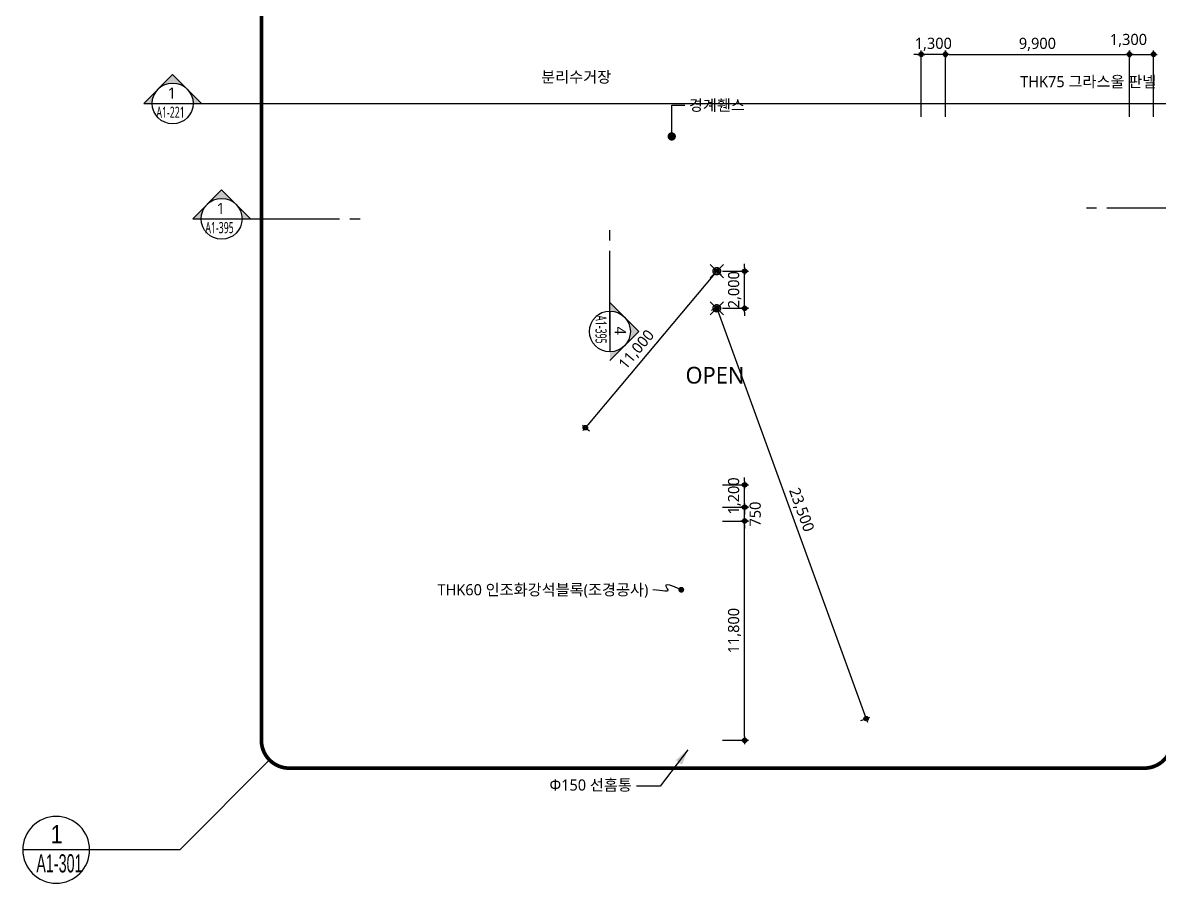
# Model space of a CAD drawing. Header units: millimetres. Extents: x 45782458 to 46215946, y 191740 to 1509539.
# Drawn here: x 45833932 to 45895079, y 957655 to 1003971 of the extents above; entities that cross this region are included whole.
import ezdxf
from ezdxf.enums import TextEntityAlignment as Align

# ---------------------------------------------------------------- set-up
doc = ezdxf.new("R2010")
doc.units = ezdxf.units.MM
doc.header["$LTSCALE"] = 1000
doc.header["$MEASUREMENT"] = 0
doc.header["$PDSIZE"] = -10
doc.linetypes.add('HID', pattern=[2.5, 1.5, -1])
doc.linetypes.add('SYM$0$DASHDOT', pattern=[1, 0.5, -0.25, 0, -0.25])
doc.layers.get('0').update_dxf_attribs({"linetype": 'CONTINUOUS'})
doc.layers.get('Defpoints').update_dxf_attribs({"color": 171, "linetype": 'CONTINUOUS'})
for name, color, linetype in [('DIM', 7, 'CONTINUOUS'), ('LED', 7, 'CONTINUOUS'), ('NDIM', 7, 'CONTINUOUS'), ('SYM', 7, 'CONTINUOUS'), ('SYM(STAIR)', 251, 'CONTINUOUS'), ('TEXT(MIN)', 7, 'CONTINUOUS'), ('TEXT(노트)', 7, 'CONTINUOUS'), ('TEXT(실명)', 3, 'CONTINUOUS'), ('구간정리', 6, 'CONTINUOUS'), ('구간정리-TEXT', 3, 'CONTINUOUS')]:
    doc.layers.add(name, color=color, linetype=linetype)
doc.styles.add('CGS', font='cgse', dxfattribs={"bigfont": 'cgs'})
doc.styles.add('SYM$0$ARIAL', font='arial.ttf')
doc.styles.add('SYM$0$돋움', font='', dxfattribs={"width": 0.9})
doc.styles.add('TE', font='malgun_0.ttf')
doc.styles.add('궁서체', font='')
doc.styles.add('나눔바른고딕', font='NanumBarunGothic.ttf')
doc.styles.get('SYM$0$돋움').set_extended_font_data('Dotum')
doc.styles.get('궁서체').set_extended_font_data('GungsuhChe')
doc.dimstyles.new('BA', dxfattribs={"dimscale": 500, "dimtxt": 3, "dimasz": 1, "dimexe": 1, "dimexo": 5, "dimgap": 0.9, "dimtad": 1, "dimdec": 0, "dimdsep": 46, "dimlunit": 6, "dimtxsty": 'TE', "dimblk": 'DDD', "dimcen": 2.5, "dimclrd": 256, "dimclre": 256, "dimclrt": 3, "dimazin": 2, "dimtfac": 1, "dimtdec": 0, "dimtix": 1, "dimtmove": 2, "dimatfit": 3, "dimldrblk": 'DDD', "dimfxl": 1, "dimtolj": 1, "dimtzin": 0, "dimarcsym": 2})
doc.dimstyles.new('CPDIM1', dxfattribs={"dimtxt": 3, "dimasz": 2.5, "dimexe": 1.25, "dimexo": 5, "dimgap": 1.5, "dimtad": 1, "dimdec": 0, "dimzin": 1, "dimdsep": 46, "dimlunit": 6, "dimtxsty": '궁서체', "dimblk1": 'Z_DOT', "dimblk2": 'Z_DOT', "dimsah": 1, "dimcen": 2.5, "dimadec": 0, "dimazin": 0, "dimtfac": 1, "dimtdec": 0, "dimtix": 1, "dimtmove": 2, "dimatfit": 3, "dimldrblk": 'Z_DOT', "dimfxl": 1, "dimtolj": 1, "dimtzin": 1, "dimarcsym": 0})

# ---------------------------------------------------------------- blocks, each defined once
blk = doc.blocks.new('A$C3FE61B3A')
at = {"layer": 'SYM(STAIR)', "color": 2, "linetype": 'HID'}
for points in [[(0, 707), (707, 0)], [(0, 0), (707, 707)]]:
    blk.add_lwpolyline(points, dxfattribs=at)
blk.add_circle((354, 354), 200, dxfattribs=at)
blk = doc.blocks.new('DDD')
at = {"layer": 'DIM', "color": 0}
for p, q in [((-1, 0), (1, 0)), ((0, -1), (0, 1))]:
    blk.add_line(p, q, dxfattribs=at)
for radius in [0.6, 0.3]:
    blk.add_circle((0, 0), radius, dxfattribs=at)
blk = doc.blocks.new('*D1096')
at = {"layer": 'Defpoints', "color": 0, "ltscale": 0.4, "transparency": 16777216}
for p in [(45871272, 990601), (45864202, 982175), (45864202, 982175)]:
    blk.add_point(p, dxfattribs=at)
at = {"layer": 'NDIM', "lineweight": -2, "ltscale": 0.4, "transparency": 16777216}
for p, q in [((45871144, 990448), (45864330, 982328)), ((45871502, 990409), (45871426, 990473)), ((45864431, 981982), (45864355, 982046))]:
    blk.add_line(p, q, dxfattribs=at)
at = {"layer": 'NDIM', "lineweight": -2, "ltscale": 0.4, "transparency": 16777216, "xscale": 200, "yscale": 200, "zscale": 200}
for p, rotation in [((45871272, 990601), 49.9999881946118), ((45864202, 982175), 229.9999881946118)]:
    blk.add_blockref('DDD', p, dxfattribs=dict(at, rotation=rotation))
at = {"layer": 'NDIM', "color": 3, "ltscale": 0.4, "transparency": 16777216, "insert": (45866975, 986359), "char_height": 600, "attachment_point": 5, "rotation": 49.99999, "style": 'TE'}
blk.add_mtext('\\A1;11,000', dxfattribs=at)
blk = doc.blocks.new('*D1097')
at = {"layer": 'Defpoints', "color": 0, "ltscale": 0.4, "transparency": 16777216}
for p in [(45871272, 990601), (45872772, 990601), (45871272, 988601)]:
    blk.add_point(p, dxfattribs=at)
at = {"layer": 'NDIM', "lineweight": -2, "ltscale": 0.4, "transparency": 16777216}
for p, q in [((45871572, 990601), (45872972, 990601)), ((45872772, 990801), (45872772, 991001)), ((45872772, 988601), (45872772, 990601)), ((45871572, 988601), (45872972, 988601)), ((45872772, 988401), (45872772, 988201))]:
    blk.add_line(p, q, dxfattribs=at)
at = {"layer": 'NDIM', "lineweight": -2, "ltscale": 0.4, "transparency": 16777216, "xscale": 200, "yscale": 200, "zscale": 200}
for p, rotation in [((45872772, 990601), 270), ((45872772, 988601), 90)]:
    blk.add_blockref('DDD', p, dxfattribs=dict(at, rotation=rotation))
at = {"layer": 'NDIM', "color": 3, "ltscale": 0.4, "transparency": 16777216, "insert": (45872232, 989601), "char_height": 600, "attachment_point": 5, "rotation": 90, "style": 'TE'}
blk.add_mtext('\\A1;2,000', dxfattribs=at)
blk = doc.blocks.new('*D1098')
at = {"layer": 'Defpoints', "color": 0, "ltscale": 0.4, "transparency": 16777216}
for p in [(45871272, 979101), (45872772, 979101), (45871272, 977901)]:
    blk.add_point(p, dxfattribs=at)
at = {"layer": 'NDIM', "lineweight": -2, "ltscale": 0.4, "transparency": 16777216}
for p, q in [((45871572, 979101), (45872972, 979101)), ((45872772, 979301), (45872772, 979501)), ((45872772, 977901), (45872772, 979101)), ((45871572, 977901), (45872972, 977901)), ((45872772, 977701), (45872772, 977501))]:
    blk.add_line(p, q, dxfattribs=at)
at = {"layer": 'NDIM', "lineweight": -2, "ltscale": 0.4, "transparency": 16777216, "xscale": 200, "yscale": 200, "zscale": 200}
for p, rotation in [((45872772, 979101), 270), ((45872772, 977901), 90)]:
    blk.add_blockref('DDD', p, dxfattribs=dict(at, rotation=rotation))
at = {"layer": 'NDIM', "color": 3, "ltscale": 0.4, "transparency": 16777216, "insert": (45872230, 978501), "char_height": 600, "attachment_point": 5, "rotation": 90, "style": 'TE'}
blk.add_mtext('\\A1;1,200', dxfattribs=at)
blk = doc.blocks.new('*D1099')
at = {"layer": 'Defpoints', "color": 0, "ltscale": 0.4, "transparency": 16777216}
for p in [(45871272, 977901), (45872772, 977901), (45871272, 977151)]:
    blk.add_point(p, dxfattribs=at)
at = {"layer": 'NDIM', "lineweight": -2, "ltscale": 0.4, "transparency": 16777216}
for p, q in [((45871572, 977901), (45872972, 977901)), ((45872772, 978101), (45872772, 978301)), ((45872772, 977151), (45872772, 977901)), ((45871572, 977151), (45872972, 977151)), ((45872772, 976951), (45872772, 976751))]:
    blk.add_line(p, q, dxfattribs=at)
at = {"layer": 'NDIM', "lineweight": -2, "ltscale": 0.4, "transparency": 16777216, "xscale": 200, "yscale": 200, "zscale": 200}
for p, rotation in [((45872772, 977901), 270), ((45872772, 977151), 90)]:
    blk.add_blockref('DDD', p, dxfattribs=dict(at, rotation=rotation))
at = {"layer": 'NDIM', "color": 3, "ltscale": 0.4, "transparency": 16777216, "insert": (45873341, 977526), "char_height": 600, "attachment_point": 5, "rotation": 90, "style": 'TE'}
blk.add_mtext('\\A1;750', dxfattribs=at)
blk = doc.blocks.new('*D1100')
at = {"layer": 'Defpoints', "color": 0, "ltscale": 0.4, "transparency": 16777216}
for p in [(45871272, 977151), (45872772, 977151), (45871272, 965351)]:
    blk.add_point(p, dxfattribs=at)
at = {"layer": 'NDIM', "lineweight": -2, "ltscale": 0.4, "transparency": 16777216}
for p, q in [((45871572, 977151), (45872972, 977151)), ((45872772, 965551), (45872772, 976951)), ((45871572, 965351), (45872972, 965351))]:
    blk.add_line(p, q, dxfattribs=at)
at = {"layer": 'NDIM', "lineweight": -2, "ltscale": 0.4, "transparency": 16777216, "xscale": 200, "yscale": 200, "zscale": 200}
for p, rotation in [((45872772, 977151), 90), ((45872772, 965351), 270)]:
    blk.add_blockref('DDD', p, dxfattribs=dict(at, rotation=rotation))
at = {"layer": 'NDIM', "color": 3, "ltscale": 0.4, "transparency": 16777216, "insert": (45872230, 971251), "char_height": 600, "attachment_point": 5, "rotation": 90, "style": 'TE'}
blk.add_mtext('\\A1;11,800', dxfattribs=at)
blk = doc.blocks.new('Z_DOT')
at = {"layer": 'DIM', "color": 0}
for p, q in [((-1, 0), (1, 0)), ((0, -1), (0, 1))]:
    blk.add_line(p, q, dxfattribs=at)
for radius in [0.5, 0.25]:
    blk.add_circle((0, 0), radius, dxfattribs=at)
blk = doc.blocks.new('*D1101')
at = {"layer": 'Defpoints', "color": 0, "ltscale": 0.4, "transparency": 16777216}
for p in [(45893472, 1002268), (45883572, 998601), (45893472, 998601)]:
    blk.add_point(p, dxfattribs=at)
at = {"layer": 'NDIM', "lineweight": -2, "ltscale": 0.4, "transparency": 16777216}
for p, q in [((45883572, 998901), (45883572, 1002468)), ((45883772, 1002268), (45893272, 1002268)), ((45893472, 998901), (45893472, 1002468))]:
    blk.add_line(p, q, dxfattribs=at)
at = {"layer": 'NDIM', "lineweight": -2, "ltscale": 0.4, "transparency": 16777216, "xscale": 200, "yscale": 200, "zscale": 200, "rotation": 180}
blk.add_blockref('DDD', (45883572, 1002268), dxfattribs=at)
at = {"layer": 'NDIM', "lineweight": -2, "ltscale": 0.4, "transparency": 16777216, "xscale": 200, "yscale": 200, "zscale": 200}
blk.add_blockref('DDD', (45893472, 1002268), dxfattribs=at)
at = {"layer": 'NDIM', "color": 3, "ltscale": 0.4, "transparency": 16777216, "insert": (45888522, 1002808), "char_height": 600, "attachment_point": 5, "style": 'TE'}
blk.add_mtext('\\A1;9,900', dxfattribs=at)
blk = doc.blocks.new('*D1102')
at = {"layer": 'Defpoints', "color": 0, "ltscale": 0.4, "transparency": 16777216}
for p in [(45882272, 1002268), (45882272, 998601), (45883572, 998601)]:
    blk.add_point(p, dxfattribs=at)
at = {"layer": 'NDIM', "lineweight": -2, "ltscale": 0.4, "transparency": 16777216}
for p, q in [((45882072, 1002268), (45881872, 1002268)), ((45882272, 998901), (45882272, 1002468)), ((45883572, 1002268), (45882272, 1002268)), ((45883572, 998901), (45883572, 1002468)), ((45883772, 1002268), (45883972, 1002268))]:
    blk.add_line(p, q, dxfattribs=at)
at = {"layer": 'NDIM', "lineweight": -2, "ltscale": 0.4, "transparency": 16777216, "xscale": 200, "yscale": 200, "zscale": 200}
blk.add_blockref('DDD', (45882272, 1002268), dxfattribs=at)
at = {"layer": 'NDIM', "lineweight": -2, "ltscale": 0.4, "transparency": 16777216, "xscale": 200, "yscale": 200, "zscale": 200, "rotation": 180}
blk.add_blockref('DDD', (45883572, 1002268), dxfattribs=at)
at = {"layer": 'NDIM', "color": 3, "ltscale": 0.4, "transparency": 16777216, "insert": (45882922, 1002809), "char_height": 600, "attachment_point": 5, "style": 'TE'}
blk.add_mtext('\\A1;1,300', dxfattribs=at)
blk = doc.blocks.new('*D1103')
at = {"layer": 'Defpoints', "color": 0, "ltscale": 0.4, "transparency": 16777216}
for p in [(45894772, 1002268), (45893472, 998601), (45894772, 998601)]:
    blk.add_point(p, dxfattribs=at)
at = {"layer": 'NDIM', "lineweight": -2, "ltscale": 0.4, "transparency": 16777216}
for p, q in [((45893472, 998901), (45893472, 1002468)), ((45893672, 1002268), (45894572, 1002268)), ((45894772, 998901), (45894772, 1002468))]:
    blk.add_line(p, q, dxfattribs=at)
at = {"layer": 'NDIM', "lineweight": -2, "ltscale": 0.4, "transparency": 16777216, "xscale": 200, "yscale": 200, "zscale": 200, "rotation": 180}
blk.add_blockref('DDD', (45893472, 1002268), dxfattribs=at)
at = {"layer": 'NDIM', "lineweight": -2, "ltscale": 0.4, "transparency": 16777216, "xscale": 200, "yscale": 200, "zscale": 200}
blk.add_blockref('DDD', (45894772, 1002268), dxfattribs=at)
at = {"layer": 'NDIM', "color": 3, "ltscale": 0.4, "transparency": 16777216, "insert": (45893422, 1003018), "char_height": 600, "attachment_point": 5, "style": 'TE'}
blk.add_mtext('\\A1;1,300', dxfattribs=at)
blk = doc.blocks.new('*D1104')
at = {"layer": 'Defpoints', "color": 0, "ltscale": 0.4, "transparency": 16777216}
for p in [(45871272, 988601), (45879310, 966519), (45879310, 966519)]:
    blk.add_point(p, dxfattribs=at)
at = {"layer": 'NDIM', "lineweight": -2, "ltscale": 0.4, "transparency": 16777216}
for p, q in [((45870990, 988499), (45871084, 988533)), ((45871341, 988413), (45879241, 966706)), ((45879028, 966416), (45879122, 966450))]:
    blk.add_line(p, q, dxfattribs=at)
at = {"layer": 'NDIM', "lineweight": -2, "ltscale": 0.4, "transparency": 16777216, "xscale": 200, "yscale": 200, "zscale": 200}
for p, rotation in [((45871272, 988601), 109.9999475570567), ((45879310, 966519), 289.9999475570568)]:
    blk.add_blockref('DDD', p, dxfattribs=dict(at, rotation=rotation))
at = {"layer": 'NDIM', "color": 3, "ltscale": 0.4, "transparency": 16777216, "insert": (45875799, 977745), "char_height": 600, "attachment_point": 5, "rotation": 289.99995, "style": 'TE'}
blk.add_mtext('\\A1;23,500', dxfattribs=at)
blk = doc.blocks.new('SYM$0$det-tar-wi')
at = {"layer": '구간정리', "ltscale": 0.2}
blk.add_line((0, 0), (11, 0), dxfattribs=at)
blk.add_circle((5.5, 0), 5.5, dxfattribs=at)
at = {"layer": '구간정리-TEXT', "color": 3, "style": 'SYM$0$ARIAL'}
blk.add_attdef('2', text='', height=3, dxfattribs=at).set_placement((5.5, 2.58), align=Align.MIDDLE_CENTER)
at = {"layer": '구간정리-TEXT', "color": 3, "style": 'SYM$0$ARIAL', "width": 0.6}
blk.add_attdef('A1.00', text='', height=3, dxfattribs=at).set_placement((5.57, -2.22), align=Align.MIDDLE_CENTER)

msp = doc.modelspace()

# ---------------------------------------------------------------- hatches: boundary and pattern name
at = {"layer": 'SYM'}
h = msp.add_hatch(color=256, dxfattribs=at)
h.paths.add_polyline_path([(45841998.8, 1001182), (45841221, 1000404.2, -0.4142136), (45842776.6, 1000404.2)])
h.paths.add_polyline_path([(45841221, 1000404.2), (45840443.1, 999626.3), (45840898.8, 999626.3, -0.1989124)])
h.paths.add_polyline_path([(45842776.6, 1000404.2, -0.1989124), (45843098.8, 999626.3), (45843554.4, 999626.3)])
h = msp.add_hatch(color=256, dxfattribs=at)
h.paths.add_polyline_path([(45844630.7, 994972.1), (45843852.9, 994194.3, -0.4142136), (45845408.5, 994194.3)])
h.paths.add_polyline_path([(45843852.9, 994194.3), (45843075, 993416.5), (45843530.7, 993416.5, -0.1989124)])
h.paths.add_polyline_path([(45845408.5, 994194.3, -0.1989124), (45845730.7, 993416.5), (45846186.3, 993416.5)])
h = msp.add_hatch(color=256, dxfattribs=at)
h.paths.add_polyline_path([(45867077.9, 987354.1), (45866300.1, 988131.9, -0.4142136), (45866300.1, 986576.3)])
h.paths.add_polyline_path([(45866300.1, 988131.9), (45865522.3, 988909.8), (45865522.3, 988454.1, -0.1989124)])
h.paths.add_polyline_path([(45866300.1, 986576.3, -0.1989124), (45865522.3, 986254.1), (45865522.3, 985798.5)])

# ---------------------------------------------------------------- linework, layer by layer
for p, q in [((45840898.8, 999626.3), (45843098.8, 999626.3)), ((45843530.7, 993416.5), (45845730.7, 993416.5)), ((45865522.3, 988454.1), (45865522.3, 986254.1))]:
    msp.add_line(p, q)
at = {"layer": 'Defpoints'}
msp.add_line((45853593.1, 999626.3), (45966972.3, 999626.3), dxfattribs=at)
at = {"layer": 'LED'}
for points in [[(45869363.2, 973453.5), (45868991.3, 973608.6), (45868744.7, 973692.2), (45868601.1, 973717.9), (45868537.9, 973699.1), (45868532.5, 973649.3), (45868562.4, 973581.9), (45868605.1, 973510.4), (45868638, 973448.4), (45868642.6, 973406.3), (45868615.6, 973383.5), (45868557.8, 973376.5), (45868469.9, 973381.7), (45868352.6, 973395.5), (45868206.7, 973414.4), (45868033, 973435), (45867832, 973453.5)], [(45869716.8, 964838.8), (45868234.4, 962886.1), (45866946.4, 962886.1)]]:
    msp.add_lwpolyline(points, dxfattribs=at)
at = {"layer": 'LED', "const_width": 156.2}
msp.add_lwpolyline([(45869363.2, 973531.6, 1), (45869363.2, 973375.4, 1)], format="xyb", close=True, dxfattribs=at)
at = {"layer": 'LED'}
msp.add_solid([(45869716.8, 964838.8), (45869063.3, 964281.3), (45869402.6, 964039.4)], dxfattribs=at)
at = {"layer": 'SYM'}
for p, q in [((45840443.1, 999626.3), (45841998.8, 1001182)), ((45843554.4, 999626.3), (45841998.8, 1001182)), ((45840443.1, 999626.3), (45840898.8, 999626.3)), ((45843098.8, 999626.3), (45853593.1, 999626.3)), ((45854143.1, 999626.3), (45854693.1, 999626.3)), ((45843075, 993416.5), (45844630.7, 994972.1)), ((45846186.3, 993416.5), (45844630.7, 994972.1)), ((45891708.5, 993995), (45891158.5, 993995)), ((45901446.9, 993995), (45892258.5, 993995)), ((45843075, 993416.5), (45843530.7, 993416.5)), ((45845730.7, 993416.5), (45850977.9, 993416.5)), ((45851527.9, 993416.5), (45852077.9, 993416.5)), ((45865522.3, 992248.9), (45865522.3, 992798.9)), ((45865522.3, 987152), (45865522.3, 991698.9)), ((45865522.3, 988907), (45867077.9, 987351.3)), ((45865522.3, 988019.6), (45865522.3, 987108.3)), ((45865522.3, 985798.5), (45867077.9, 987354.1))]:
    msp.add_line(p, q, dxfattribs=at)
for centre in [(45841998.8, 999626.3), (45844630.7, 993416.5), (45865522.3, 987354.1)]:
    msp.add_circle(centre, 1100, dxfattribs=at)
at = {"layer": '구간정리', "linetype": 'SYM$0$DASHDOT', "ltscale": 2, "const_width": 200}
msp.add_lwpolyline([(45894272.3, 963851.3), (45848272.3, 963851.3, -0.4142136), (45846772.3, 965351.3), (45846772.3, 1031401.3, -0.4142136), (45848272.3, 1032901.3), (45894272.3, 1032901.3, -0.4142136), (45895772.3, 1031401.3), (45895772.3, 965351.3, -0.4142136)], format="xyb", close=True, dxfattribs=at)
at = {"layer": '구간정리', "ltscale": 0.2}
msp.add_lwpolyline([(45847211.7, 964290.7), (45842375.9, 959454.9), (45837532.3, 959454.9)], dxfattribs=at)

# ---------------------------------------------------------------- block references
for p in [(45870918.7, 990247.8), (45870918.6, 988247.8)]:
    msp.add_blockref('A$C3FE61B3A', p)
at = {"layer": '구간정리'}
ref = msp.add_blockref('SYM$0$det-tar-wi', (45837532.3, 959454.9), dxfattribs=dict(at, xscale=-327.2727272727273, yscale=327.2727272727273, zscale=327.2727272727273))
ref.add_attrib('A1.00', 'A1-301', dxfattribs={"layer": '구간정리-TEXT', "color": 3, "height": 981.82, "style": 'SYM$0$돋움', "width": 0.6}).set_placement((45835906.9, 958727.3), align=Align.MIDDLE_CENTER)
ref.add_attrib('2', '1', dxfattribs={"layer": '구간정리-TEXT', "color": 3, "height": 981.8, "style": 'SYM$0$돋움', "width": 0.9}).set_placement((45835759.9, 960300.3), align=Align.MIDDLE_CENTER)

# ---------------------------------------------------------------- texts
at = {"layer": 'TEXT(MIN)', "style": '나눔바른고딕'}
msp.add_text('분리수거장', height=600, dxfattribs=at).set_placement((45863707.9, 1001051.7), align=Align.MIDDLE_CENTER)
for s, p in [('THK75 그라스울 판넬', (45894912.3, 1000801.2, 0.5)), ('Φ150 선홈통', (45866704.4, 962944.4))]:
    msp.add_text(s, height=600, dxfattribs=at).set_placement(p, align=Align.MIDDLE_RIGHT)
for s, p in [('경계휀스', (45869771.6, 999531.5)), ('THK60 인조화강석블록(조경공사)', (45856245.6, 973453.5))]:
    msp.add_text(s, height=600, dxfattribs=at).set_placement(p, align=Align.MIDDLE_LEFT)
at = {"layer": 'TEXT(노트)', "style": '나눔바른고딕'}
for p in [(45841733.5, 999883.5), (45844365.4, 993673.6)]:
    msp.add_text('1', height=600, dxfattribs=at).set_placement(p)
at = {"layer": 'TEXT(노트)', "style": '나눔바른고딕', "width": 0.6}
for s, p in [('A1-221', (45841125.8, 998853.1)), ('A1-395', (45843757.7, 992643.2))]:
    msp.add_text(s, height=600, dxfattribs=at).set_placement(p)
msp.add_text('A1-395', height=600, rotation=270, dxfattribs=at).set_placement((45864749.1, 988227.1))
at = {"layer": 'TEXT(노트)', "style": '나눔바른고딕'}
msp.add_text('4', height=600, rotation=270, dxfattribs=at).set_placement((45865779.5, 987619.4))
at = {"layer": 'TEXT(실명)', "style": '나눔바른고딕'}
msp.add_text('OPEN', height=900, dxfattribs=at).set_placement((45869590.9, 984550.2))

# ---------------------------------------------------------------- dimensions: what is measured, and where the dimension line sits
at = {"layer": 'NDIM', "ltscale": 0.4}
dim = msp.add_linear_dim(base=(45894772.3, 1002267.5), p1=(45893472.3, 998601.3), p2=(45894772.3, 998601.3), dimstyle='BA', override={"dimscale": 200, "dimexo": 1.5}, dxfattribs=at)
dim.commit()
dim.dimension.update_dxf_attribs({"geometry": '*D1103', "text_midpoint": (45893422.3, 1003017.5), "dimtype": 160})
for base, p2, picture, middle in [((45882272.3, 1002267.5), (45882272.3, 998601.3), '*D1102', (45882922.3, 1002809.5)), ((45893472.3, 1002267.5), (45893472.3, 998601.3), '*D1101', (45888522.3, 1002807.8))]:
    dim = msp.add_linear_dim(base=base, p1=(45883572.3, 998601.3), p2=p2, dimstyle='BA', override={"dimscale": 200, "dimexo": 1.5}, dxfattribs=at)
    dim.commit()
    dim.dimension.update_dxf_attribs({"geometry": picture, "text_midpoint": middle})
for base, p1, p2, angle, picture, middle, dimtype in [((45864201.6, 982174.9), (45871272.3, 990601.3), (45864201.6, 982174.9), 229.999988, '*D1096', (45866974.9, 986358.7), 161), ((45872772.3, 977901.3), (45871272.2, 977151.3), (45871272.3, 977901.3), 90, '*D1099', (45873340.5, 977526.3), 160)]:
    dim = msp.add_linear_dim(base=base, p1=p1, p2=p2, angle=angle, dimstyle='BA', override={"dimscale": 200, "dimexo": 1.5}, dxfattribs=at)
    dim.commit()
    dim.dimension.update_dxf_attribs({"geometry": picture, "text_midpoint": middle, "dimtype": dimtype})
for base, p1, p2, picture, middle in [((45872772.3, 990601.3), (45871272.2, 988601.4), (45871272.3, 990601.3), '*D1097', (45872232, 989601.4)), ((45872772.3, 979101.3), (45871272.3, 977901.3), (45871272.3, 979101.3), '*D1098', (45872230.4, 978501.3)), ((45872772.3, 977151.3), (45871271.8, 965351.3), (45871272.3, 977151.3), '*D1100', (45872230.3, 971251.3))]:
    dim = msp.add_linear_dim(base=base, p1=p1, p2=p2, angle=90, dimstyle='BA', override={"dimscale": 200, "dimexo": 1.5}, dxfattribs=at)
    dim.commit()
    dim.dimension.update_dxf_attribs({"geometry": picture, "text_midpoint": middle})
dim = msp.add_aligned_dim(p1=(45871272.1, 988601.4), p2=(45879309.6, 966518.5), distance=0, dimstyle='BA', override={"dimscale": 200, "dimexo": 1.5}, dxfattribs=at)
dim.commit()
dim.dimension.update_dxf_attribs({"geometry": '*D1104', "text_midpoint": (45875798.6, 977744.8)})

# ---------------------------------------------------------------- leaders
at = {"ltscale": 10000}
msp.add_leader([(45868847.5, 997851.3), (45868847.5, 999531.5), (45869547.5, 999531.5)], dimstyle='CPDIM1', override={"dimtxt": 3000, "dimasz": 450, "dimgap": 1, "dimtad": 0, "dimzin": 0, "dimtxsty": 'CGS', "dimldrblk": 'Dot'}, dxfattribs=at)

doc.saveas('drawing.dxf')
